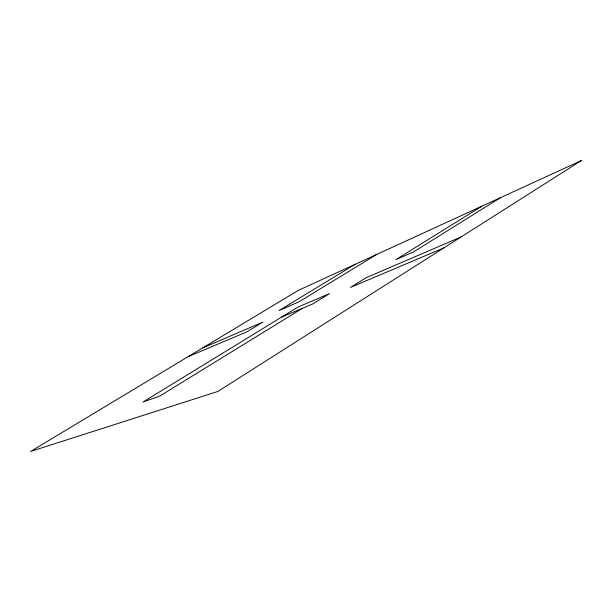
<?xml version="1.0" encoding="UTF-8"?>
<svg xmlns="http://www.w3.org/2000/svg" width="612" height="612" viewBox="0 0 612 612"><rect width="100%" height="100%" fill="white"/><g stroke="black" fill="none" stroke-linecap="round" stroke-linejoin="round"><path stroke-width="0.92" d="M500.647 197.592L413.582 251.922L395.88 259.656L481.835 206.213M302.382 308.333L159.839 396.041L143.009 402.015L297.883 307.125L329.554 293.561L312.617 304.003L281.543 317.138M376.755 254.416L299.038 301.793L279.034 310.536L355.044 264.369M460.997 237.02L366.259 277.626L350.492 287.426L443.983 247.829M202.794 347.853L263.007 322.057L247.049 331.773L188.182 356.635M581.4 160.551L217.841 391.466L30.6 451.449L298.182 290.455L581.4 160.551"/></g></svg>
